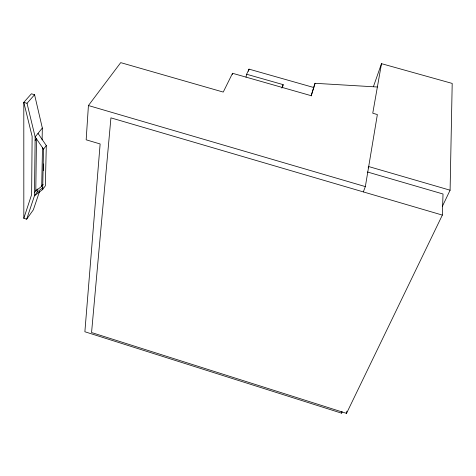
<?xml version="1.0" encoding="UTF-8"?>
<svg xmlns="http://www.w3.org/2000/svg" width="476" height="476" viewBox="0 0 476 476"><rect width="100%" height="100%" fill="white"/><g stroke="black" fill="none" stroke-linecap="round" stroke-linejoin="round"><path stroke-width="0.71" d="M42.108 139.885L42.334 128.038L34.575 94.736L31.404 93.802L23.8 102.358L23.83 218.317L26.674 219.192L34.462 195.785L37.158 192.09L37.199 188.96M442.4 206.286L450.094 190.204L452.2 83.425L381.496 63.665L373.44 86.578M35.111 140.456L36.479 138.748L35.795 190.882L41.721 186.33L42.489 147.554M42.334 128.038L35.153 136.915L34.462 195.785L42.673 189.519L43.518 149.172L35.153 136.915L27.025 103.304L34.575 94.736M43.417 170.527L43.554 163.952M38.02 133.375L46.303 145.585L45.345 185.824L42.673 189.519M442.347 215.087L110.926 117.858L91.559 332.545L346.528 413.364L442.347 215.087L443.019 193.994L367.407 171.979M377.379 87.001L315.017 83.3L311.179 95.694L232.532 73.286L223.244 92.076L120.72 62.636L88.423 105.535L86.162 139.813L100.133 143.954L84.877 331.76L341.589 413.162L342.155 411.978M346.528 413.364L346.843 411.187M341.589 413.162L341.81 411.704M363.325 191.905L365.348 186.604L377.367 114.549L372.75 113.234L381.496 63.665M232.264 74.571L232.532 73.286M245.997 77.142L246.639 74.25L249.007 69.127L313.868 87.542M248.526 71.293L249.007 69.127M282.607 86.799L283.166 84.645L246.639 74.25M315.017 83.3L311.197 95.926M23.83 218.317L31.63 194.589L32.13 136.392L23.8 102.358L27.025 103.304M39.597 191.322L33.344 209.839L26.674 219.192M281.869 88.084L283.166 84.645M368.168 167.933L368.692 166.552L450.094 190.204M41.721 186.33L43.12 184.408M34.498 192.649L36.497 189.924M43.518 149.172L46.303 145.585M41.507 185.652L42.584 184.825M37.158 192.09L43.007 187.615M88.423 105.535L365.348 186.604"/></g></svg>
